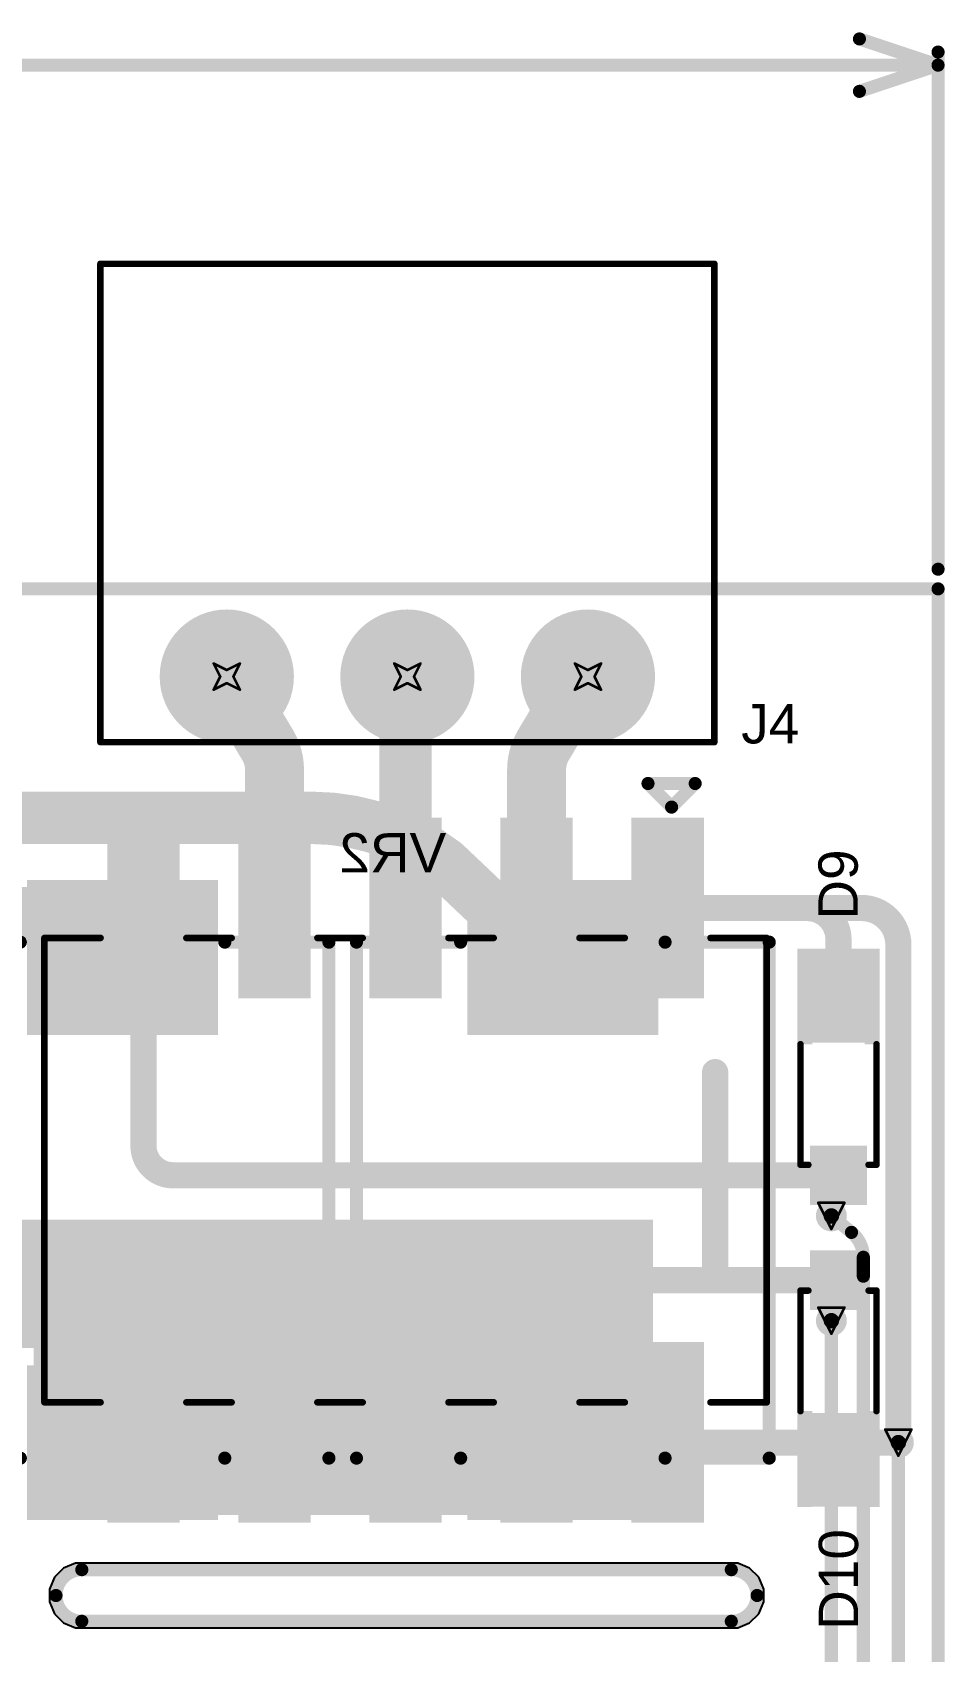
# Model space of a CAD drawing. Header units: inches. Extents: x 0 to 35.2, y -0.7 to 15.9.
# Drawn here: x 1.852 to 2.548, y 2.477 to 3.712 of the extents above; entities that cross this region are included whole.
import ezdxf

# ---------------------------------------------------------------- set-up
doc = ezdxf.new("R2010")
doc.units = ezdxf.units.IN
doc.header["$MEASUREMENT"] = 0
for name, color, linetype in [('Board Outline', 216, 'Continuous'), ('Bottom Layer', 5, 'Continuous'), ('Bottom Overlay', 54, 'Continuous'), ('Bottom Paste', 16, 'Continuous'), ('Bottom Solder', 6, 'Continuous'), ('Dimensions', 6, 'Continuous'), ('Drill Drawing', 1, 'Continuous'), ('GND1', 16, 'Continuous'), ('GND2', 76, 'Continuous'), ('Mechanical 6', 56, 'Continuous'), ('Multi-Layer', 9, 'Continuous'), ('Pad Holes', 156, 'Continuous'), ('Top Layer', 1, 'Continuous'), ('Top Overlay', 2, 'Continuous'), ('Top Paste', 8, 'Continuous'), ('Top Solder', 216, 'Continuous'), ('Via Holes', 16, 'Continuous')]:
    doc.layers.add(name, color=color, linetype=linetype)
doc.styles.add('Arial', font='', dxfattribs={"height": 0.2})
doc.styles.get('Arial').set_extended_font_data('Arial')

# ---------------------------------------------------------------- blocks, each defined once
blk = doc.blocks.new('4032_B_5')
at = {"layer": 'Bottom Layer'}
for points in [[(-0.1299219, 0.0688975), (-0.1299219, -0.0688975), (-0.2401579, -0.0688975), (-0.2401579, 0.0688975)], [(0.2401579, 0.0688975), (0.2401579, -0.0688975), (0.1299219, -0.0688975), (0.1299219, 0.0688975)]]:
    blk.add_hatch(color=5, dxfattribs=at).paths.add_polyline_path(points)
at = {"layer": 'Bottom Paste'}
for points in [[(-0.1299219, 0.0688975), (-0.1299219, -0.0688975), (-0.2401579, -0.0688975), (-0.2401579, 0.0688975)], [(0.2401579, 0.0688975), (0.2401579, -0.0688975), (0.1299219, -0.0688975), (0.1299219, 0.0688975)]]:
    blk.add_hatch(color=16, dxfattribs=at).paths.add_polyline_path(points)
at = {"layer": 'Bottom Solder'}
for points in [[(-0.1259219, 0.0728975), (-0.1259219, -0.0728975), (-0.2441579, -0.0728975), (-0.2441579, 0.0728975)], [(0.2441579, 0.0728975), (0.2441579, -0.0728975), (0.1259219, -0.0728975), (0.1259219, 0.0728975)]]:
    blk.add_hatch(color=6, dxfattribs=at).paths.add_polyline_path(points)
at = {"layer": 'Bottom Overlay', "const_width": 0.01}
for points in [[(-0.196851, 0.15748), (0.196851, 0.15748)], [(-0.19685, 0.15748), (-0.19685, 0.077998)], [(0.196851, 0.15748), (0.19685, 0.157479)], [(0.19685, 0.157479), (0.19685, 0.077997)], [(-0.19685, -0.077998), (-0.19685, -0.15748)], [(0.19685, -0.077998), (0.19685, -0.15748)], [(-0.19685, -0.15748), (0.19685, -0.15748)]]:
    blk.add_lwpolyline(points, dxfattribs=at)
at = {"layer": 'Bottom Overlay', "const_width": 0.005}
for points in [[(-0.199351, 0.15748, 1), (-0.194351, 0.15748, 1)], [(-0.19935, 0.15748, 1), (-0.19435, 0.15748, 1)], [(0.19435, 0.157479, 1), (0.19935, 0.157479, 1)], [(0.19435, 0.157479, 1), (0.19935, 0.157479, 1)], [(0.194351, 0.15748, 1), (0.199351, 0.15748, 1)], [(0.194351, 0.15748, 1), (0.199351, 0.15748, 1)], [(-0.19935, 0.077998, 1), (-0.19435, 0.077998, 1)], [(0.19435, 0.077997, 1), (0.19935, 0.077997, 1)], [(-0.19935, -0.077998, 1), (-0.19435, -0.077998, 1)], [(0.19435, -0.077998, 1), (0.19935, -0.077998, 1)], [(-0.19935, -0.15748, 1), (-0.19435, -0.15748, 1)], [(-0.19935, -0.15748, 1), (-0.19435, -0.15748, 1)], [(0.19435, -0.15748, 1), (0.19935, -0.15748, 1)], [(0.19435, -0.15748, 1), (0.19935, -0.15748, 1)]]:
    blk.add_lwpolyline(points, format="xyb", close=True, dxfattribs=at)
blk = doc.blocks.new('4032_B_6')
at = {"layer": 'Bottom Layer'}
for points in [[(-0.1299219, 0.0688975), (-0.1299219, -0.0688975), (-0.2401579, -0.0688975), (-0.2401579, 0.0688975)], [(0.2401579, 0.0688975), (0.2401579, -0.0688975), (0.1299219, -0.0688975), (0.1299219, 0.0688975)]]:
    blk.add_hatch(color=5, dxfattribs=at).paths.add_polyline_path(points)
at = {"layer": 'Bottom Paste'}
for points in [[(-0.1299219, 0.0688975), (-0.1299219, -0.0688975), (-0.2401579, -0.0688975), (-0.2401579, 0.0688975)], [(0.2401579, 0.0688975), (0.2401579, -0.0688975), (0.1299219, -0.0688975), (0.1299219, 0.0688975)]]:
    blk.add_hatch(color=16, dxfattribs=at).paths.add_polyline_path(points)
at = {"layer": 'Bottom Solder'}
for points in [[(-0.1259219, 0.0728975), (-0.1259219, -0.0728975), (-0.2441579, -0.0728975), (-0.2441579, 0.0728975)], [(0.2441579, 0.0728975), (0.2441579, -0.0728975), (0.1259219, -0.0728975), (0.1259219, 0.0728975)]]:
    blk.add_hatch(color=6, dxfattribs=at).paths.add_polyline_path(points)
at = {"layer": 'Bottom Overlay', "const_width": 0.01}
for points in [[(-0.196851, 0.15748), (0.196851, 0.15748)], [(-0.19685, 0.15748), (-0.19685, 0.077998)], [(0.196851, 0.15748), (0.19685, 0.157479)], [(0.19685, 0.157479), (0.19685, 0.077997)], [(-0.19685, -0.077998), (-0.19685, -0.15748)], [(0.19685, -0.077998), (0.19685, -0.15748)], [(-0.19685, -0.15748), (0.19685, -0.15748)]]:
    blk.add_lwpolyline(points, dxfattribs=at)
at = {"layer": 'Bottom Overlay', "const_width": 0.005}
for points in [[(-0.199351, 0.15748, 1), (-0.194351, 0.15748, 1)], [(-0.19935, 0.15748, 1), (-0.19435, 0.15748, 1)], [(0.19435, 0.157479, 1), (0.19935, 0.157479, 1)], [(0.19435, 0.157479, 1), (0.19935, 0.157479, 1)], [(0.194351, 0.15748, 1), (0.199351, 0.15748, 1)], [(0.194351, 0.15748, 1), (0.199351, 0.15748, 1)], [(-0.19935, 0.077998, 1), (-0.19435, 0.077998, 1)], [(0.19435, 0.077997, 1), (0.19935, 0.077997, 1)], [(-0.19935, -0.077998, 1), (-0.19435, -0.077998, 1)], [(0.19435, -0.077998, 1), (0.19935, -0.077998, 1)], [(-0.19935, -0.15748, 1), (-0.19435, -0.15748, 1)], [(-0.19935, -0.15748, 1), (-0.19435, -0.15748, 1)], [(0.19435, -0.15748, 1), (0.19935, -0.15748, 1)], [(0.19435, -0.15748, 1), (0.19935, -0.15748, 1)]]:
    blk.add_lwpolyline(points, format="xyb", close=True, dxfattribs=at)
blk = doc.blocks.new('TQ2SA_L2_5V_Z_113')
at = {"layer": 'Top Layer'}
for points in [[(-0.13504, 0.22362), (-0.13504, 0.17638), (-0.26496, 0.17638), (-0.26496, 0.22362)], [(0.26496, 0.22362), (0.26496, 0.17638), (0.13504, 0.17638), (0.13504, 0.22362)], [(-0.13504, 0.12362), (-0.13504, 0.07638), (-0.26496, 0.07638), (-0.26496, 0.12362)], [(0.26496, 0.12362), (0.26496, 0.07638), (0.13504, 0.07638), (0.13504, 0.12362)], [(-0.1350401, 0.02362), (-0.1350401, -0.02362), (-0.2649601, -0.02362), (-0.2649601, 0.02362)], [(0.2649601, 0.02362), (0.2649601, -0.02362), (0.1350401, -0.02362), (0.1350401, 0.02362)], [(-0.13504, -0.07638), (-0.13504, -0.12362), (-0.26496, -0.12362), (-0.26496, -0.07638)], [(0.26496, -0.07638), (0.26496, -0.12362), (0.13504, -0.12362), (0.13504, -0.07638)], [(-0.13504, -0.17638), (-0.13504, -0.22362), (-0.26496, -0.22362), (-0.26496, -0.17638)], [(0.26496, -0.17638), (0.26496, -0.22362), (0.13504, -0.22362), (0.13504, -0.17638)]]:
    blk.add_hatch(color=1, dxfattribs=at).paths.add_polyline_path(points)
at = {"layer": 'Top Paste'}
for points in [[(-0.13504, 0.22362), (-0.13504, 0.17638), (-0.26496, 0.17638), (-0.26496, 0.22362)], [(0.26496, 0.22362), (0.26496, 0.17638), (0.13504, 0.17638), (0.13504, 0.22362)], [(-0.13504, 0.12362), (-0.13504, 0.07638), (-0.26496, 0.07638), (-0.26496, 0.12362)], [(0.26496, 0.12362), (0.26496, 0.07638), (0.13504, 0.07638), (0.13504, 0.12362)], [(-0.1350401, 0.02362), (-0.1350401, -0.02362), (-0.2649601, -0.02362), (-0.2649601, 0.02362)], [(0.2649601, 0.02362), (0.2649601, -0.02362), (0.1350401, -0.02362), (0.1350401, 0.02362)], [(-0.13504, -0.07638), (-0.13504, -0.12362), (-0.26496, -0.12362), (-0.26496, -0.07638)], [(0.26496, -0.07638), (0.26496, -0.12362), (0.13504, -0.12362), (0.13504, -0.07638)], [(-0.13504, -0.17638), (-0.13504, -0.22362), (-0.26496, -0.22362), (-0.26496, -0.17638)], [(0.26496, -0.17638), (0.26496, -0.22362), (0.13504, -0.22362), (0.13504, -0.17638)]]:
    blk.add_hatch(color=8, dxfattribs=at).paths.add_polyline_path(points)
at = {"layer": 'Top Solder'}
for points in [[(-0.13104, 0.22762), (-0.13104, 0.17238), (-0.26896, 0.17238), (-0.26896, 0.22762)], [(0.26896, 0.22762), (0.26896, 0.17238), (0.13104, 0.17238), (0.13104, 0.22762)], [(-0.13104, 0.12762), (-0.13104, 0.07238), (-0.26896, 0.07238), (-0.26896, 0.12762)], [(0.26896, 0.12762), (0.26896, 0.07238), (0.13104, 0.07238), (0.13104, 0.12762)], [(-0.1310401, 0.02762), (-0.1310401, -0.02762), (-0.2689601, -0.02762), (-0.2689601, 0.02762)], [(0.2689601, 0.02762), (0.2689601, -0.02762), (0.1310401, -0.02762), (0.1310401, 0.02762)], [(-0.13104, -0.07238), (-0.13104, -0.12762), (-0.26896, -0.12762), (-0.26896, -0.07238)], [(0.26896, -0.07238), (0.26896, -0.12762), (0.13104, -0.12762), (0.13104, -0.07238)], [(-0.13104, -0.17238), (-0.13104, -0.22762), (-0.26896, -0.22762), (-0.26896, -0.17238)], [(0.26896, -0.17238), (0.26896, -0.22762), (0.13104, -0.22762), (0.13104, -0.17238)]]:
    blk.add_hatch(color=216, dxfattribs=at).paths.add_polyline_path(points)
at = {"layer": 'Top Overlay'}
for points, const_width in [([(-0.177165, 0.23272), (-0.177165, 0.275591)], 0.005), ([(0.177165, 0.275591), (-0.177165, 0.275591)], 0.005), ([(0.177165, 0.23272), (0.177165, 0.275591)], 0.005), ([(0.07874, 0.236221), (-0.074803, 0.236221)], 0.02), ([(-0.277, 0.203), (-0.295, 0.221)], 0.01), ([(-0.295, 0.1850001), (-0.295, 0.221)], 0.01), ([(-0.295, 0.1850001), (-0.277, 0.203)], 0.01), ([(-0.177165, 0.13272), (-0.177165, 0.16728)], 0.005), ([(0.177165, 0.13272), (0.177165, 0.16728)], 0.005), ([(-0.177165, 0.03272), (-0.177165, 0.06728)], 0.005), ([(0.177165, 0.03272), (0.177165, 0.06728)], 0.005), ([(-0.177165, -0.06728), (-0.177165, -0.03272)], 0.005), ([(0.177165, -0.06728), (0.177165, -0.03272)], 0.005), ([(-0.177165, -0.16728), (-0.177165, -0.13272)], 0.005), ([(0.177165, -0.16728), (0.177165, -0.13272)], 0.005), ([(-0.177165, -0.275591), (-0.177165, -0.23272)], 0.005), ([(0.177165, -0.275591), (0.177165, -0.23272)], 0.005), ([(0.177165, -0.275591), (-0.177165, -0.275591)], 0.005)]:
    blk.add_lwpolyline(points, dxfattribs=dict(at, const_width=const_width))
for points, const_width in [([(-0.178415, 0.275591, 1), (-0.175915, 0.275591, 1)], 0.0025), ([(-0.178415, 0.275591, 1), (-0.175915, 0.275591, 1)], 0.0025), ([(0.175915, 0.275591, 1), (0.178415, 0.275591, 1)], 0.0025), ([(0.175915, 0.275591, 1), (0.178415, 0.275591, 1)], 0.0025), ([(-0.178415, 0.23272, 1), (-0.175915, 0.23272, 1)], 0.0025), ([(-0.079803, 0.236221, 1), (-0.069803, 0.236221, 1)], 0.01), ([(0.07374, 0.236221, 1), (0.08374, 0.236221, 1)], 0.01), ([(0.175915, 0.23272, 1), (0.178415, 0.23272, 1)], 0.0025), ([(-0.2975, 0.221, 1), (-0.2925, 0.221, 1)], 0.005), ([(-0.2975, 0.221, 1), (-0.2925, 0.221, 1)], 0.005), ([(-0.2795, 0.203, 1), (-0.2745, 0.203, 1)], 0.005), ([(-0.2795, 0.203, 1), (-0.2745, 0.203, 1)], 0.005), ([(-0.2975, 0.1850001, 1), (-0.2925, 0.1850001, 1)], 0.005), ([(-0.2975, 0.1850001, 1), (-0.2925, 0.1850001, 1)], 0.005), ([(-0.178415, 0.16728, 1), (-0.175915, 0.16728, 1)], 0.0025), ([(0.175915, 0.16728, 1), (0.178415, 0.16728, 1)], 0.0025), ([(-0.178415, 0.13272, 1), (-0.175915, 0.13272, 1)], 0.0025), ([(0.175915, 0.13272, 1), (0.178415, 0.13272, 1)], 0.0025), ([(-0.178415, 0.06728, 1), (-0.175915, 0.06728, 1)], 0.0025), ([(0.175915, 0.06728, 1), (0.178415, 0.06728, 1)], 0.0025), ([(-0.178415, 0.03272, 1), (-0.175915, 0.03272, 1)], 0.0025), ([(0.175915, 0.03272, 1), (0.178415, 0.03272, 1)], 0.0025), ([(-0.178415, -0.03272, 1), (-0.175915, -0.03272, 1)], 0.0025), ([(0.175915, -0.03272, 1), (0.178415, -0.03272, 1)], 0.0025), ([(-0.178415, -0.06728, 1), (-0.175915, -0.06728, 1)], 0.0025), ([(0.175915, -0.06728, 1), (0.178415, -0.06728, 1)], 0.0025), ([(-0.178415, -0.13272, 1), (-0.175915, -0.13272, 1)], 0.0025), ([(0.175915, -0.13272, 1), (0.178415, -0.13272, 1)], 0.0025), ([(-0.178415, -0.16728, 1), (-0.175915, -0.16728, 1)], 0.0025), ([(0.175915, -0.16728, 1), (0.178415, -0.16728, 1)], 0.0025), ([(-0.178415, -0.23272, 1), (-0.175915, -0.23272, 1)], 0.0025), ([(0.175915, -0.23272, 1), (0.178415, -0.23272, 1)], 0.0025), ([(-0.178415, -0.275591, 1), (-0.175915, -0.275591, 1)], 0.0025), ([(-0.178415, -0.275591, 1), (-0.175915, -0.275591, 1)], 0.0025), ([(0.175915, -0.275591, 1), (0.178415, -0.275591, 1)], 0.0025), ([(0.175915, -0.275591, 1), (0.178415, -0.275591, 1)], 0.0025)]:
    blk.add_lwpolyline(points, format="xyb", close=True, dxfattribs=dict(at, const_width=const_width))
blk = doc.blocks.new('691322110003_114')
at = {"layer": 'Bottom Layer'}
h = blk.add_hatch(color=5, dxfattribs=at)
edge = h.paths.add_edge_path()
edge.add_arc((-0.137795, 0), 0.0492126, 0, 360)
h = blk.add_hatch(color=5, dxfattribs=at)
edge = h.paths.add_edge_path()
edge.add_arc((0, 0), 0.0492126, 0, 360)
h = blk.add_hatch(color=5, dxfattribs=at)
edge = h.paths.add_edge_path()
edge.add_arc((0.137795, 0), 0.0492126, 0, 360)
at = {"layer": 'Bottom Solder'}
h = blk.add_hatch(color=6, dxfattribs=at)
edge = h.paths.add_edge_path()
edge.add_arc((-0.137795, 0), 0.0512126, 0, 360)
h = blk.add_hatch(color=6, dxfattribs=at)
edge = h.paths.add_edge_path()
edge.add_arc((0, 0), 0.0512126, 0, 360)
h = blk.add_hatch(color=6, dxfattribs=at)
edge = h.paths.add_edge_path()
edge.add_arc((0.137795, 0), 0.0512126, 0, 360)
at = {"layer": 'GND1'}
h = blk.add_hatch(color=16, dxfattribs=at)
edge = h.paths.add_edge_path()
edge.add_arc((-0.137795, 0), 0.0492126, 0, 360)
h = blk.add_hatch(color=16, dxfattribs=at)
edge = h.paths.add_edge_path()
edge.add_arc((0, 0), 0.0492126, 0, 360)
h = blk.add_hatch(color=16, dxfattribs=at)
edge = h.paths.add_edge_path()
edge.add_arc((0.137795, 0), 0.0492126, 0, 360)
at = {"layer": 'GND2'}
h = blk.add_hatch(color=76, dxfattribs=at)
edge = h.paths.add_edge_path()
edge.add_arc((-0.137795, 0), 0.0492126, 0, 360)
h = blk.add_hatch(color=76, dxfattribs=at)
edge = h.paths.add_edge_path()
edge.add_arc((0, 0), 0.0492126, 0, 360)
h = blk.add_hatch(color=76, dxfattribs=at)
edge = h.paths.add_edge_path()
edge.add_arc((0.137795, 0), 0.0492126, 0, 360)
at = {"layer": 'Multi-Layer'}
h = blk.add_hatch(color=9, dxfattribs=at)
edge = h.paths.add_edge_path()
edge.add_arc((-0.137795, 0), 0.0492126, 0, 360)
h = blk.add_hatch(color=9, dxfattribs=at)
edge = h.paths.add_edge_path()
edge.add_arc((0, 0), 0.0492126, 0, 360)
h = blk.add_hatch(color=9, dxfattribs=at)
edge = h.paths.add_edge_path()
edge.add_arc((0.137795, 0), 0.0492126, 0, 360)
at = {"layer": 'Pad Holes'}
h = blk.add_hatch(color=7, dxfattribs=at)
edge = h.paths.add_edge_path()
edge.add_arc((-0.137795, 0), 0.027559, 0, 360)
h = blk.add_hatch(color=7, dxfattribs=at)
edge = h.paths.add_edge_path()
edge.add_arc((0, 0), 0.027559, 0, 360)
h = blk.add_hatch(color=7, dxfattribs=at)
edge = h.paths.add_edge_path()
edge.add_arc((0.137795, 0), 0.027559, 0, 360)
at = {"layer": 'Top Layer'}
h = blk.add_hatch(color=1, dxfattribs=at)
edge = h.paths.add_edge_path()
edge.add_arc((-0.137795, 0), 0.0492126, 0, 360)
h = blk.add_hatch(color=1, dxfattribs=at)
edge = h.paths.add_edge_path()
edge.add_arc((0, 0), 0.0492126, 0, 360)
h = blk.add_hatch(color=1, dxfattribs=at)
edge = h.paths.add_edge_path()
edge.add_arc((0.137795, 0), 0.0492126, 0, 360)
at = {"layer": 'Top Solder'}
h = blk.add_hatch(color=216, dxfattribs=at)
edge = h.paths.add_edge_path()
edge.add_arc((-0.137795, 0), 0.0512126, 0, 360)
h = blk.add_hatch(color=216, dxfattribs=at)
edge = h.paths.add_edge_path()
edge.add_arc((0, 0), 0.0512126, 0, 360)
h = blk.add_hatch(color=216, dxfattribs=at)
edge = h.paths.add_edge_path()
edge.add_arc((0.137795, 0), 0.0512126, 0, 360)
at = {"layer": 'Top Overlay', "const_width": 0.005}
for points in [[(-0.234251, 0.05), (-0.234251, -0.31496)], [(0.234252, 0.05), (-0.234251, 0.05)], [(0.234252, 0.05), (0.234252, -0.31496)], [(0.234252, -0.31496), (-0.234251, -0.31496)]]:
    blk.add_lwpolyline(points, dxfattribs=at)
at = {"layer": 'Top Overlay', "const_width": 0.0025}
for points in [[(-0.235501, 0.05, 1), (-0.233001, 0.05, 1)], [(-0.235501, 0.05, 1), (-0.233001, 0.05, 1)], [(0.233002, 0.05, 1), (0.235502, 0.05, 1)], [(0.233002, 0.05, 1), (0.235502, 0.05, 1)], [(-0.235501, -0.31496, 1), (-0.233001, -0.31496, 1)], [(-0.235501, -0.31496, 1), (-0.233001, -0.31496, 1)], [(0.233002, -0.31496, 1), (0.235502, -0.31496, 1)], [(0.233002, -0.31496, 1), (0.235502, -0.31496, 1)]]:
    blk.add_lwpolyline(points, format="xyb", close=True, dxfattribs=at)
blk = doc.blocks.new('SOD_123_131')
at = {"layer": 'Top Layer'}
for points in [[(-0.0433069, 0.01771655), (-0.0433069, -0.01771655), (-0.0807085, -0.01771655), (-0.0807085, 0.01771655)], [(0.0807088, 0.01771655), (0.0807088, -0.01771655), (0.0433072, -0.01771655), (0.0433072, 0.01771655)]]:
    blk.add_hatch(color=1, dxfattribs=at).paths.add_polyline_path(points)
at = {"layer": 'Top Overlay'}
for points in [[(0.0380001, 0.0199999), (0.1109999, 0.0199999), (0.1109999, 0.0314959), (0.0380001, 0.0314959)], [(0.0834504, -0.0310001), (0.1109936, -0.0310001), (0.1109936, 0.0309999), (0.0834504, 0.0309999)], [(0.0379982, -0.0314966), (0.110998, -0.0314966), (0.110998, -0.0200006), (0.0379982, -0.0200006)]]:
    blk.add_hatch(color=2, dxfattribs=at).paths.add_polyline_path(points)
at = {"layer": 'Top Paste'}
for points in [[(-0.0433069, 0.01771655), (-0.0433069, -0.01771655), (-0.0807085, -0.01771655), (-0.0807085, 0.01771655)], [(0.0807088, 0.01771655), (0.0807088, -0.01771655), (0.0433072, -0.01771655), (0.0433072, 0.01771655)]]:
    blk.add_hatch(color=8, dxfattribs=at).paths.add_polyline_path(points)
at = {"layer": 'Top Solder'}
for points in [[(-0.0393069, 0.02171655), (-0.0393069, -0.02171655), (-0.0847085, -0.02171655), (-0.0847085, 0.02171655)], [(0.0847088, 0.02171655), (0.0847088, -0.02171655), (0.0393072, -0.02171655), (0.0393072, 0.02171655)]]:
    blk.add_hatch(color=216, dxfattribs=at).paths.add_polyline_path(points)
at = {"layer": 'Top Overlay', "const_width": 0.005}
for points in [[(0.0380001, 0.029), (-0.0539999, 0.029)], [(-0.0539999, 0.0230001), (-0.0539999, 0.029)], [(-0.0539999, -0.029), (-0.0539999, -0.0230001)], [(0.0380001, -0.029), (-0.0539999, -0.029)]]:
    blk.add_lwpolyline(points, dxfattribs=at)
at = {"layer": 'Top Overlay', "const_width": 0.0025}
for points in [[(-0.0552499, 0.029, 1), (-0.0527499, 0.029, 1)], [(-0.0552499, 0.029, 1), (-0.0527499, 0.029, 1)], [(-0.0552499, 0.0230001, 1), (-0.0527499, 0.0230001, 1)], [(0.0367501, 0.029, 1), (0.0392501, 0.029, 1)], [(-0.0552499, -0.0230001, 1), (-0.0527499, -0.0230001, 1)], [(-0.0552499, -0.029, 1), (-0.0527499, -0.029, 1)], [(-0.0552499, -0.029, 1), (-0.0527499, -0.029, 1)], [(0.0367501, -0.029, 1), (0.0392501, -0.029, 1)]]:
    blk.add_lwpolyline(points, format="xyb", close=True, dxfattribs=at)
blk = doc.blocks.new('SOD_123_132')
at = {"layer": 'Top Layer'}
for points in [[(-0.0433069, 0.01771655), (-0.0433069, -0.01771655), (-0.0807085, -0.01771655), (-0.0807085, 0.01771655)], [(0.0807087, 0.01771655), (0.0807087, -0.01771655), (0.0433071, -0.01771655), (0.0433071, 0.01771655)]]:
    blk.add_hatch(color=1, dxfattribs=at).paths.add_polyline_path(points)
at = {"layer": 'Top Overlay'}
for points in [[(0.0380001, 0.0199999), (0.1109999, 0.0199999), (0.1109999, 0.0314959), (0.0380001, 0.0314959)], [(0.0834541, -0.0309889), (0.1109973, -0.0309889), (0.1109973, 0.0310111), (0.0834541, 0.0310111)], [(0.0380004, -0.0314945), (0.1110002, -0.0314945), (0.1110002, -0.0199985), (0.0380004, -0.0199985)]]:
    blk.add_hatch(color=2, dxfattribs=at).paths.add_polyline_path(points)
at = {"layer": 'Top Paste'}
for points in [[(-0.0433069, 0.01771655), (-0.0433069, -0.01771655), (-0.0807085, -0.01771655), (-0.0807085, 0.01771655)], [(0.0807087, 0.01771655), (0.0807087, -0.01771655), (0.0433071, -0.01771655), (0.0433071, 0.01771655)]]:
    blk.add_hatch(color=8, dxfattribs=at).paths.add_polyline_path(points)
at = {"layer": 'Top Solder'}
for points in [[(-0.0393069, 0.02171655), (-0.0393069, -0.02171655), (-0.0847085, -0.02171655), (-0.0847085, 0.02171655)], [(0.0847087, 0.02171655), (0.0847087, -0.02171655), (0.0393071, -0.02171655), (0.0393071, 0.02171655)]]:
    blk.add_hatch(color=216, dxfattribs=at).paths.add_polyline_path(points)
at = {"layer": 'Top Overlay', "const_width": 0.005}
for points in [[(-0.0539999, 0.029), (0.0380001, 0.029)], [(-0.0539999, 0.029), (-0.0539998, 0.0230001)], [(-0.0539999, -0.0230001), (-0.0539999, -0.029)], [(-0.0539999, -0.029), (0.0380001, -0.029)]]:
    blk.add_lwpolyline(points, dxfattribs=at)
at = {"layer": 'Top Overlay', "const_width": 0.0025}
for points in [[(-0.0552499, 0.029, 1), (-0.0527499, 0.029, 1)], [(-0.0552499, 0.029, 1), (-0.0527499, 0.029, 1)], [(-0.0552498, 0.0230001, 1), (-0.0527498, 0.0230001, 1)], [(0.0367501, 0.029, 1), (0.0392501, 0.029, 1)], [(-0.0552499, -0.0230001, 1), (-0.0527499, -0.0230001, 1)], [(-0.0552499, -0.029, 1), (-0.0527499, -0.029, 1)], [(-0.0552499, -0.029, 1), (-0.0527499, -0.029, 1)], [(0.0367501, -0.029, 1), (0.0392501, -0.029, 1)]]:
    blk.add_lwpolyline(points, format="xyb", close=True, dxfattribs=at)

msp = doc.modelspace()

# ---------------------------------------------------------------- hatches: boundary and pattern name
at = {"layer": 'Bottom Layer'}
h = msp.add_hatch(color=5, dxfattribs=at)
edge = h.paths.add_edge_path()
edge.add_arc((2.4618855, 2.8089688), 0.011811, 0, 360)
for points in [[(1.3952372, 2.7080993), (2.3258974, 2.7080993), (2.3258974, 2.8062095), (1.3952372, 2.8062095)], [(1.8531822, 2.5808421), (2.3258974, 2.5808421), (2.3258974, 2.8062095), (1.8531822, 2.8062095)], [(1.9, 2.5808421), (2.275, 2.5808421), (2.275, 2.6910781), (1.9, 2.6910781)]]:
    msp.add_hatch(color=5, dxfattribs=at).paths.add_polyline_path(points)
h = msp.add_hatch(color=5, dxfattribs=at)
edge = h.paths.add_edge_path()
edge.add_arc((2.4618855, 2.7290105), 0.011811, 0, 360)
h = msp.add_hatch(color=5, dxfattribs=at)
edge = h.paths.add_edge_path()
edge.add_arc((2.513, 2.6359843), 0.011811, 0, 360)
at = {"layer": 'GND1'}
h = msp.add_hatch(color=16, dxfattribs=at)
edge = h.paths.add_edge_path()
edge.add_arc((2.4618855, 2.8089688), 0.011811, 0, 360)
h = msp.add_hatch(color=16, dxfattribs=at)
edge = h.paths.add_edge_path()
edge.add_arc((2.4618855, 2.7290105), 0.011811, 0, 360)
h = msp.add_hatch(color=16, dxfattribs=at)
edge = h.paths.add_edge_path()
edge.add_arc((2.513, 2.6359843), 0.011811, 0, 360)
at = {"layer": 'GND2'}
h = msp.add_hatch(color=76, dxfattribs=at)
edge = h.paths.add_edge_path()
edge.add_arc((2.4618855, 2.8089688), 0.011811, 0, 360)
h = msp.add_hatch(color=76, dxfattribs=at)
edge = h.paths.add_edge_path()
edge.add_arc((2.4618855, 2.7290105), 0.011811, 0, 360)
h = msp.add_hatch(color=76, dxfattribs=at)
edge = h.paths.add_edge_path()
edge.add_arc((2.513, 2.6359843), 0.011811, 0, 360)
at = {"layer": 'Top Layer'}
h = msp.add_hatch(color=1, dxfattribs=at)
edge = h.paths.add_edge_path()
edge.add_arc((2.4618855, 2.8089688), 0.011811, 0, 360)
h = msp.add_hatch(color=1, dxfattribs=at)
edge = h.paths.add_edge_path()
edge.add_arc((2.4618855, 2.7290105), 0.011811, 0, 360)
h = msp.add_hatch(color=1, dxfattribs=at)
edge = h.paths.add_edge_path()
edge.add_arc((2.513, 2.6359843), 0.011811, 0, 360)
at = {"layer": 'Via Holes'}
h = msp.add_hatch(color=7, dxfattribs=at)
edge = h.paths.add_edge_path()
edge.add_arc((2.4618855, 2.8089688), 0.0059055, 0, 360)
h = msp.add_hatch(color=7, dxfattribs=at)
edge = h.paths.add_edge_path()
edge.add_arc((2.4618855, 2.7290105), 0.0059055, 0, 360)
h = msp.add_hatch(color=7, dxfattribs=at)
edge = h.paths.add_edge_path()
edge.add_arc((2.513, 2.6359843), 0.0059055, 0, 360)

# ---------------------------------------------------------------- linework, layer by layer
at = {"layer": 'Board Outline', "const_width": 0.01}
for points in [[(1.8702192, 2.5193535, -0.4142135623730951), (1.8899042, 2.5390385)], [(2.3855342, 2.5390385, -0.4142135623730951), (2.4052192, 2.5193535)], [(1.8899042, 2.4996684, -0.4142135623730951), (1.8702192, 2.5193534)], [(2.4052192, 2.5193534, -0.4142135623730951), (2.3855342, 2.4996684)]]:
    msp.add_lwpolyline(points, format="xyb", dxfattribs=at)
for points in [[(1.8899042, 2.5390385), (2.3855342, 2.5390385)], [(1.8702192, 2.5193534), (1.8702192, 2.5193535)], [(2.4052192, 2.5193534), (2.4052192, 2.5193535)], [(1.8899042, 2.4996684), (2.3855342, 2.4996684)]]:
    msp.add_lwpolyline(points, dxfattribs=at)
at = {"layer": 'Board Outline', "const_width": 0.005}
for points in [[(1.8874042, 2.5390385, 1), (1.8924042, 2.5390385, 1)], [(1.8874042, 2.5390385, 1), (1.8924042, 2.5390385, 1)], [(2.3830342, 2.5390385, 1), (2.3880342, 2.5390385, 1)], [(2.3830342, 2.5390385, 1), (2.3880342, 2.5390385, 1)], [(1.8677192, 2.5193535, 1), (1.8727192, 2.5193535, 1)], [(1.8677192, 2.5193535, 1), (1.8727192, 2.5193535, 1)], [(1.8677192, 2.5193534, 1), (1.8727192, 2.5193534, 1)], [(1.8677192, 2.5193534, 1), (1.8727192, 2.5193534, 1)], [(2.4027192, 2.5193535, 1), (2.4077192, 2.5193535, 1)], [(2.4027192, 2.5193535, 1), (2.4077192, 2.5193535, 1)], [(2.4027192, 2.5193534, 1), (2.4077192, 2.5193534, 1)], [(2.4027192, 2.5193534, 1), (2.4077192, 2.5193534, 1)], [(1.8874042, 2.4996684, 1), (1.8924042, 2.4996684, 1)], [(1.8874042, 2.4996684, 1), (1.8924042, 2.4996684, 1)], [(2.3830342, 2.4996684, 1), (2.3880342, 2.4996684, 1)], [(2.3830342, 2.4996684, 1), (2.3880342, 2.4996684, 1)]]:
    msp.add_lwpolyline(points, format="xyb", close=True, dxfattribs=at)
at = {"layer": 'Bottom Layer'}
for points, const_width in [([(1.1834678, 3.1127129), (2.0649369, 3.1127129)], 0.04), ([(2.0649369, 3.1127129), (2.0651494, 3.1127127)], 0.04), ([(2.1667444, 3.0778754), (2.1667447, 3.0778751)], 0.04), ([(2.1667447, 3.0778751), (2.2031025, 3.0433574)], 0.04), ([(1.568047, 3.04), (1.8784679, 3.04)], 0.04), ([(2.2031025, 3.0433574), (2.2495033, 2.9983168)], 0.04), ([(1.8997971, 3.0122428), (1.921, 2.9910399)], 0.03), ([(2.2495033, 2.9983168), (2.257, 2.9910399)], 0.04)]:
    msp.add_lwpolyline(points, dxfattribs=dict(at, const_width=const_width))
for points, const_width in [([(2.0549369, 3.1127129, 1), (2.0749369, 3.1127129, 1)], 0.02), ([(2.0549369, 3.1127129, 1), (2.0749369, 3.1127129, 1)], 0.02), ([(2.0551494, 3.1127128, 1), (2.0751494, 3.1127128, 1)], 0.02), ([(2.0551494, 3.1127127, 1), (2.0751494, 3.1127127, 1)], 0.02), ([(2.1567444, 3.0778754, 1), (2.1767444, 3.0778754, 1)], 0.02), ([(2.1567444, 3.0778754, 1), (2.1767444, 3.0778754, 1)], 0.02), ([(2.1567447, 3.0778751, 1), (2.1767447, 3.0778751, 1)], 0.02), ([(2.1567447, 3.0778751, 1), (2.1767447, 3.0778751, 1)], 0.02), ([(1.8684679, 3.04, 1), (1.8884679, 3.04, 1)], 0.02), ([(2.1931025, 3.0433574, 1), (2.2131025, 3.0433574, 1)], 0.02), ([(2.1931025, 3.0433574, 1), (2.2131025, 3.0433574, 1)], 0.02), ([(1.8922971, 3.0122428, 1), (1.9072971, 3.0122428, 1)], 0.015), ([(2.2395033, 2.9983168, 1), (2.2595033, 2.9983168, 1)], 0.02), ([(2.2395033, 2.9983168, 1), (2.2595033, 2.9983168, 1)], 0.02), ([(1.9135, 2.9910399, 1), (1.9285, 2.9910399, 1)], 0.015), ([(2.247, 2.9910399, 1), (2.267, 2.9910399, 1)], 0.02)]:
    msp.add_lwpolyline(points, format="xyb", close=True, dxfattribs=dict(at, const_width=const_width))
at = {"layer": 'Bottom Layer', "const_width": 0.04}
msp.add_lwpolyline([(2.0651494, 3.1127128, -0.1663693226026434), (2.1667444, 3.0778754)], format="xyb", dxfattribs=at)
at = {"layer": 'Dimensions', "const_width": 0.01}
for points in [[(2.4833071, 3.707), (2.5433071, 3.687)], [(2.5433071, 3.3024016), (2.5433071, 3.697)], [(1.4665905, 3.687), (2.5433071, 3.687)], [(2.4833071, 3.667), (2.5433071, 3.687)]]:
    msp.add_lwpolyline(points, dxfattribs=at)
at = {"layer": 'Dimensions', "const_width": 0.005}
for points in [[(2.4808071, 3.707, 1), (2.4858071, 3.707, 1)], [(2.5408071, 3.697, 1), (2.5458071, 3.697, 1)], [(2.5408071, 3.687, 1), (2.5458071, 3.687, 1)], [(2.5408071, 3.687, 1), (2.5458071, 3.687, 1)], [(2.5408071, 3.687, 1), (2.5458071, 3.687, 1)], [(2.4808071, 3.667, 1), (2.4858071, 3.667, 1)], [(2.5408071, 3.3024016, 1), (2.5458071, 3.3024016, 1)]]:
    msp.add_lwpolyline(points, format="xyb", close=True, dxfattribs=at)
at = {"layer": 'Drill Drawing', "const_width": 0.002}
for points in [[(1.9905514, 3.2304724), (2.0005514, 3.2254724)], [(1.9905514, 3.2304724), (1.9955514, 3.2204724)], [(2.0005514, 3.2254724), (2.0105514, 3.2304724)], [(2.0055514, 3.2204724), (2.0105514, 3.2304724)], [(2.1283464, 3.2304724), (2.1383464, 3.2254724)], [(2.1283464, 3.2304724), (2.1333464, 3.2204724)], [(2.1383464, 3.2254724), (2.1483464, 3.2304724)], [(2.1433464, 3.2204724), (2.1483464, 3.2304724)], [(2.2661414, 3.2304724), (2.2761414, 3.2254724)], [(2.2661414, 3.2304724), (2.2711414, 3.2204724)], [(2.2761414, 3.2254724), (2.2861414, 3.2304724)], [(2.2811414, 3.2204724), (2.2861414, 3.2304724)], [(1.9905514, 3.2104724), (1.9955514, 3.2204724)], [(1.9905514, 3.2104724), (2.0005514, 3.2154724)], [(2.0005514, 3.2154724), (2.0105514, 3.2104724)], [(2.0055514, 3.2204724), (2.0105514, 3.2104724)], [(2.1283464, 3.2104724), (2.1333464, 3.2204724)], [(2.1283464, 3.2104724), (2.1383464, 3.2154724)], [(2.1383464, 3.2154724), (2.1483464, 3.2104724)], [(2.1433464, 3.2204724), (2.1483464, 3.2104724)], [(2.2661414, 3.2104724), (2.2711414, 3.2204724)], [(2.2661414, 3.2104724), (2.2761414, 3.2154724)], [(2.2761414, 3.2154724), (2.2861414, 3.2104724)], [(2.2811414, 3.2204724), (2.2861414, 3.2104724)], [(2.4518855, 2.8189688), (2.4718855, 2.8189688)], [(2.4518855, 2.8189688), (2.4618855, 2.7989688)], [(2.4618855, 2.7989688), (2.4718855, 2.8189688)], [(2.4518855, 2.7390105), (2.4718855, 2.7390105)], [(2.4518855, 2.7390105), (2.4618855, 2.7190105)], [(2.4618855, 2.7190105), (2.4718855, 2.7390105)], [(2.503, 2.6459843), (2.523, 2.6459843)], [(2.503, 2.6459843), (2.513, 2.6259843)], [(2.513, 2.6259843), (2.523, 2.6459843)]]:
    msp.add_lwpolyline(points, dxfattribs=at)
at = {"layer": 'Drill Drawing', "const_width": 0.001}
for points in [[(1.9900514, 3.2304724, 1), (1.9910514, 3.2304724, 1)], [(1.9900514, 3.2304724, 1), (1.9910514, 3.2304724, 1)], [(2.0000514, 3.2254724, 1), (2.0010514, 3.2254724, 1)], [(2.0000514, 3.2254724, 1), (2.0010514, 3.2254724, 1)], [(2.0100514, 3.2304724, 1), (2.0110514, 3.2304724, 1)], [(2.0100514, 3.2304724, 1), (2.0110514, 3.2304724, 1)], [(2.1278464, 3.2304724, 1), (2.1288464, 3.2304724, 1)], [(2.1278464, 3.2304724, 1), (2.1288464, 3.2304724, 1)], [(2.1378464, 3.2254724, 1), (2.1388464, 3.2254724, 1)], [(2.1378464, 3.2254724, 1), (2.1388464, 3.2254724, 1)], [(2.1478464, 3.2304724, 1), (2.1488464, 3.2304724, 1)], [(2.1478464, 3.2304724, 1), (2.1488464, 3.2304724, 1)], [(2.2656414, 3.2304724, 1), (2.2666414, 3.2304724, 1)], [(2.2656414, 3.2304724, 1), (2.2666414, 3.2304724, 1)], [(2.2756414, 3.2254724, 1), (2.2766414, 3.2254724, 1)], [(2.2756414, 3.2254724, 1), (2.2766414, 3.2254724, 1)], [(2.2856414, 3.2304724, 1), (2.2866414, 3.2304724, 1)], [(2.2856414, 3.2304724, 1), (2.2866414, 3.2304724, 1)], [(1.9950514, 3.2204724, 1), (1.9960514, 3.2204724, 1)], [(1.9950514, 3.2204724, 1), (1.9960514, 3.2204724, 1)], [(2.0000514, 3.2154724, 1), (2.0010514, 3.2154724, 1)], [(2.0000514, 3.2154724, 1), (2.0010514, 3.2154724, 1)], [(2.0050514, 3.2204724, 1), (2.0060514, 3.2204724, 1)], [(2.0050514, 3.2204724, 1), (2.0060514, 3.2204724, 1)], [(2.1328464, 3.2204724, 1), (2.1338464, 3.2204724, 1)], [(2.1328464, 3.2204724, 1), (2.1338464, 3.2204724, 1)], [(2.1378464, 3.2154724, 1), (2.1388464, 3.2154724, 1)], [(2.1378464, 3.2154724, 1), (2.1388464, 3.2154724, 1)], [(2.1428464, 3.2204724, 1), (2.1438464, 3.2204724, 1)], [(2.1428464, 3.2204724, 1), (2.1438464, 3.2204724, 1)], [(2.2706414, 3.2204724, 1), (2.2716414, 3.2204724, 1)], [(2.2706414, 3.2204724, 1), (2.2716414, 3.2204724, 1)], [(2.2756414, 3.2154724, 1), (2.2766414, 3.2154724, 1)], [(2.2756414, 3.2154724, 1), (2.2766414, 3.2154724, 1)], [(2.2806414, 3.2204724, 1), (2.2816414, 3.2204724, 1)], [(2.2806414, 3.2204724, 1), (2.2816414, 3.2204724, 1)], [(1.9900514, 3.2104724, 1), (1.9910514, 3.2104724, 1)], [(1.9900514, 3.2104724, 1), (1.9910514, 3.2104724, 1)], [(2.0100514, 3.2104724, 1), (2.0110514, 3.2104724, 1)], [(2.0100514, 3.2104724, 1), (2.0110514, 3.2104724, 1)], [(2.1278464, 3.2104724, 1), (2.1288464, 3.2104724, 1)], [(2.1278464, 3.2104724, 1), (2.1288464, 3.2104724, 1)], [(2.1478464, 3.2104724, 1), (2.1488464, 3.2104724, 1)], [(2.1478464, 3.2104724, 1), (2.1488464, 3.2104724, 1)], [(2.2656414, 3.2104724, 1), (2.2666414, 3.2104724, 1)], [(2.2656414, 3.2104724, 1), (2.2666414, 3.2104724, 1)], [(2.2856414, 3.2104724, 1), (2.2866414, 3.2104724, 1)], [(2.2856414, 3.2104724, 1), (2.2866414, 3.2104724, 1)], [(2.4513855, 2.8189688, 1), (2.4523855, 2.8189688, 1)], [(2.4513855, 2.8189688, 1), (2.4523855, 2.8189688, 1)], [(2.4713855, 2.8189688, 1), (2.4723855, 2.8189688, 1)], [(2.4713855, 2.8189688, 1), (2.4723855, 2.8189688, 1)], [(2.4613855, 2.7989688, 1), (2.4623855, 2.7989688, 1)], [(2.4613855, 2.7989688, 1), (2.4623855, 2.7989688, 1)], [(2.4513855, 2.7390105, 1), (2.4523855, 2.7390105, 1)], [(2.4513855, 2.7390105, 1), (2.4523855, 2.7390105, 1)], [(2.4713855, 2.7390105, 1), (2.4723855, 2.7390105, 1)], [(2.4713855, 2.7390105, 1), (2.4723855, 2.7390105, 1)], [(2.4613855, 2.7190105, 1), (2.4623855, 2.7190105, 1)], [(2.4613855, 2.7190105, 1), (2.4623855, 2.7190105, 1)], [(2.5025, 2.6459843, 1), (2.5035, 2.6459843, 1)], [(2.5025, 2.6459843, 1), (2.5035, 2.6459843, 1)], [(2.5225, 2.6459843, 1), (2.5235, 2.6459843, 1)], [(2.5225, 2.6459843, 1), (2.5235, 2.6459843, 1)], [(2.5125, 2.6259843, 1), (2.5135, 2.6259843, 1)], [(2.5125, 2.6259843, 1), (2.5135, 2.6259843, 1)]]:
    msp.add_lwpolyline(points, format="xyb", close=True, dxfattribs=at)
at = {"layer": 'GND2', "const_width": 0.01}
for points in [[(2.4618855, 2.8089688), (2.4772375, 2.7964056)], [(2.486282, 2.7629721), (2.486282, 2.7774451)], [(2.486282, 2.7629721), (2.4862821, 0.586476)], [(2.4618854, 2.7290105), (2.4618855, 0.6274193)], [(2.5129999, 0.4401623), (2.5129999, 2.6359843)]]:
    msp.add_lwpolyline(points, dxfattribs=at)
at = {"layer": 'GND2', "const_width": 0.005}
for points in [[(2.4593855, 2.8089688, 1), (2.4643855, 2.8089688, 1)], [(2.4747375, 2.7964056, 1), (2.4797375, 2.7964056, 1)], [(2.4747376, 2.7964057, 1), (2.4797376, 2.7964057, 1)], [(2.483782, 2.7774451, 1), (2.488782, 2.7774451, 1)], [(2.483782, 2.7774451, 1), (2.488782, 2.7774451, 1)], [(2.483782, 2.7629721, 1), (2.488782, 2.7629721, 1)], [(2.483782, 2.7629721, 1), (2.488782, 2.7629721, 1)], [(2.4593854, 2.7290105, 1), (2.4643854, 2.7290105, 1)], [(2.5104999, 2.6359843, 1), (2.5154999, 2.6359843, 1)]]:
    msp.add_lwpolyline(points, format="xyb", close=True, dxfattribs=at)
at = {"layer": 'GND2', "const_width": 0.01}
msp.add_lwpolyline([(2.4772376, 2.7964057, -0.2262928892037264), (2.486282, 2.7774451)], format="xyb", dxfattribs=at)
at = {"layer": 'Mechanical 6', "const_width": 0.01}
for points in [[(0, 3.2874016), (2.5433071, 3.2874016)], [(2.5433071, -2e-07), (2.5433071, 3.2874014)]]:
    msp.add_lwpolyline(points, dxfattribs=at)
at = {"layer": 'Mechanical 6', "const_width": 0.005}
for points in [[(2.5408071, 3.2874016, 1), (2.5458071, 3.2874016, 1)], [(2.5408071, 3.2874014, 1), (2.5458071, 3.2874014, 1)]]:
    msp.add_lwpolyline(points, format="xyb", close=True, dxfattribs=at)
at = {"layer": 'Multi-Layer'}
for p, q in [((1.8689645, 2.5333449), (1.8652042, 2.5242666)), ((1.8759127, 2.5402931), (1.8689645, 2.5333449)), ((1.884991, 2.5440535), (1.8759127, 2.5402931)), ((1.8899042, 2.5440535), (1.884991, 2.5440535)), ((2.3855342, 2.5440535), (1.8899042, 2.5440535)), ((2.3855341, 2.5440533), (2.3855342, 2.5440535)), ((2.3904472, 2.5440533), (2.3855341, 2.5440533)), ((2.3995255, 2.540293), (2.3904472, 2.5440533)), ((2.4064737, 2.5333447), (2.3995255, 2.540293)), ((2.4102341, 2.5242664), (2.4064737, 2.5333447)), ((1.8652042, 2.5242666), (1.8652042, 2.5193535)), ((2.4102342, 2.5193534), (2.4102341, 2.5242664)), ((1.8652042, 2.5193535), (1.8652041, 2.5144403)), ((1.8652041, 2.5144403), (1.8689645, 2.505362)), ((2.4064738, 2.5053619), (2.4102342, 2.5144402)), ((2.4102342, 2.5144402), (2.4102342, 2.5193534)), ((1.8689645, 2.505362), (1.8759127, 2.4984137)), ((1.8759127, 2.4984137), (1.884991, 2.4946534)), ((2.3904473, 2.4946534), (2.3995256, 2.4984137)), ((2.3995256, 2.4984137), (2.4064738, 2.5053619)), ((1.884991, 2.4946534), (1.8899041, 2.4946534)), ((1.8899041, 2.4946534), (1.8899042, 2.4946534)), ((1.8899042, 2.4946534), (2.3855342, 2.4946534)), ((2.3855342, 2.4946534), (2.3904473, 2.4946534))]:
    msp.add_line(p, q, dxfattribs=at)
at = {"layer": 'Top Layer'}
for points, const_width in [([(2.0005514, 3.2204724), (2.0005519, 3.2204712)], 0.045), ([(2.0005885, 3.2204098), (2.0323309, 3.1672322)], 0.045), ([(2.1369686, 3.0638937), (2.1369686, 3.2190946)], 0.04), ([(2.2416063, 3.1672322), (2.2733487, 3.2204098)], 0.045), ([(2.2733853, 3.2204712), (2.2733858, 3.2204724)], 0.045), ([(2.0369686, 3.0638936), (2.0369686, 3.1494482)], 0.045), ([(2.2369686, 3.0638936), (2.2369686, 3.1494482)], 0.045), ([(1.9369686, 2.8625626), (1.9369686, 3.0438936)], 0.02), ([(2.3369686, 3.0438936), (2.4434159, 3.0438936)], 0.02), ([(2.4434159, 3.0438936), (2.4850261, 3.0438936)], 0.02), ([(2.4673095, 2.9639739), (2.4673095, 3.02)], 0.02), ([(2.513, 2.6359843), (2.513, 3.0159197)], 0.02), ([(1.9595729, 2.8399583), (2.4673095, 2.8399583)], 0.02), ([(2.4618855, 2.8089688), (2.4618855, 2.8385576)], 0.02), ([(1.9593301, 2.76), (2.4619006, 2.76)], 0.02), ([(2.4618855, 2.7290105), (2.4618855, 2.7585993)], 0.02), ([(2.4618855, 2.7585993), (2.4619006, 2.7585993)], 0.02), ([(1.9369686, 2.6438936), (1.9369686, 2.7376385)], 0.02), ([(2.3448779, 2.6359843), (2.4673095, 2.6359843)], 0.02), ([(2.4673095, 2.6359843), (2.51, 2.6359843)], 0.02)]:
    msp.add_lwpolyline(points, dxfattribs=dict(at, const_width=const_width))
for points, const_width in [([(1.9893014, 3.2204724, 1), (2.0118014, 3.2204724, 1)], 0.0225), ([(1.9893019, 3.2204712, 1), (2.0118019, 3.2204712, 1)], 0.0225), ([(1.9893019, 3.2204712, 1), (2.0118019, 3.2204712, 1)], 0.0225), ([(1.9893385, 3.2204098, 1), (2.0118385, 3.2204098, 1)], 0.0225), ([(1.9893385, 3.2204098, 1), (2.0118385, 3.2204098, 1)], 0.0225), ([(2.1269686, 3.2190946, 1), (2.1469686, 3.2190946, 1)], 0.02), ([(2.2620987, 3.2204098, 1), (2.2845987, 3.2204098, 1)], 0.0225), ([(2.2620987, 3.2204098, 1), (2.2845987, 3.2204098, 1)], 0.0225), ([(2.2621353, 3.2204712, 1), (2.2846353, 3.2204712, 1)], 0.0225), ([(2.2621353, 3.2204712, 1), (2.2846353, 3.2204712, 1)], 0.0225), ([(2.2621358, 3.2204724, 1), (2.2846358, 3.2204724, 1)], 0.0225), ([(2.0210809, 3.1672322, 1), (2.0435809, 3.1672322, 1)], 0.0225), ([(2.021081, 3.1672322, 1), (2.043581, 3.1672322, 1)], 0.0225), ([(2.2303562, 3.1672322, 1), (2.2528562, 3.1672322, 1)], 0.0225), ([(2.2303563, 3.1672322, 1), (2.2528563, 3.1672322, 1)], 0.0225), ([(2.0257186, 3.1494482, 1), (2.0482186, 3.1494482, 1)], 0.0225), ([(2.0257186, 3.1494482, 1), (2.0482186, 3.1494482, 1)], 0.0225), ([(2.2257186, 3.1494482, 1), (2.2482186, 3.1494482, 1)], 0.0225), ([(2.2257186, 3.1494482, 1), (2.2482186, 3.1494482, 1)], 0.0225), ([(2.0257186, 3.0638936, 1), (2.0482186, 3.0638936, 1)], 0.0225), ([(2.1269686, 3.0638937, 1), (2.1469686, 3.0638937, 1)], 0.02), ([(2.2257186, 3.0638936, 1), (2.2482186, 3.0638936, 1)], 0.0225), ([(1.9319686, 3.0438936, 1), (1.9419686, 3.0438936, 1)], 0.01), ([(2.3319686, 3.0438936, 1), (2.3419686, 3.0438936, 1)], 0.01), ([(2.4384159, 3.0438936, 1), (2.4484159, 3.0438936, 1)], 0.01), ([(2.4384159, 3.0438936, 1), (2.4484159, 3.0438936, 1)], 0.01), ([(2.4384159, 3.0438936, 1), (2.4484159, 3.0438936, 1)], 0.01), ([(2.4800261, 3.0438936, 1), (2.4900261, 3.0438936, 1)], 0.01), ([(2.4800261, 3.0438936, 1), (2.4900261, 3.0438936, 1)], 0.01), ([(2.4623095, 3.02, 1), (2.4723095, 3.02, 1)], 0.01), ([(2.4623095, 3.02, 1), (2.4723095, 3.02, 1)], 0.01), ([(2.508, 3.0159197, 1), (2.518, 3.0159197, 1)], 0.01), ([(2.508, 3.0159197, 1), (2.518, 3.0159197, 1)], 0.01), ([(2.4623095, 2.9639739, 1), (2.4723095, 2.9639739, 1)], 0.01), ([(1.9319686, 2.8625626, 1), (1.9419686, 2.8625626, 1)], 0.01), ([(1.9319686, 2.8625626, 1), (1.9419686, 2.8625626, 1)], 0.01), ([(1.9545729, 2.8399583, 1), (1.9645729, 2.8399583, 1)], 0.01), ([(1.9545729, 2.8399583, 1), (1.9645729, 2.8399583, 1)], 0.01), ([(2.4568855, 2.8385576, 1), (2.4668855, 2.8385576, 1)], 0.01), ([(2.4623095, 2.8399583, 1), (2.4723095, 2.8399583, 1)], 0.01), ([(2.4568855, 2.8089688, 1), (2.4668855, 2.8089688, 1)], 0.01), ([(1.9543301, 2.76, 1), (1.9643301, 2.76, 1)], 0.01), ([(1.9543301, 2.76, 1), (1.9643301, 2.76, 1)], 0.01), ([(2.4568855, 2.7585993, 1), (2.4668855, 2.7585993, 1)], 0.01), ([(2.4568855, 2.7585993, 1), (2.4668855, 2.7585993, 1)], 0.01), ([(2.4569006, 2.76, 1), (2.4669006, 2.76, 1)], 0.01), ([(2.4569006, 2.7585993, 1), (2.4669006, 2.7585993, 1)], 0.01), ([(1.9319686, 2.7376385, 1), (1.9419686, 2.7376385, 1)], 0.01), ([(1.9319686, 2.7376385, 1), (1.9419686, 2.7376385, 1)], 0.01), ([(2.4568855, 2.7290105, 1), (2.4668855, 2.7290105, 1)], 0.01), ([(1.9319686, 2.6438936, 1), (1.9419686, 2.6438936, 1)], 0.01), ([(2.3319686, 2.6438936, 1), (2.3419686, 2.6438936, 1)], 0.01), ([(2.3398779, 2.6359843, 1), (2.3498779, 2.6359843, 1)], 0.01), ([(2.3398779, 2.6359843, 1), (2.3498779, 2.6359843, 1)], 0.01), ([(2.4623095, 2.6359843, 1), (2.4723095, 2.6359843, 1)], 0.01), ([(2.4623095, 2.6359843, 1), (2.4723095, 2.6359843, 1)], 0.01), ([(2.505, 2.6359843, 1), (2.515, 2.6359843, 1)], 0.01), ([(2.508, 2.6359843, 1), (2.518, 2.6359843, 1)], 0.01)]:
    msp.add_lwpolyline(points, format="xyb", close=True, dxfattribs=dict(at, const_width=const_width))
for points, const_width in [([(2.0005885, 3.2204098, -0.0004467542308611), (2.0005519, 3.2204712)], 0.045), ([(2.2733853, 3.2204712, -0.0004467542308611), (2.2733487, 3.2204098)], 0.045), ([(2.032331, 3.1672322, -0.1282432769013409), (2.0369686, 3.1494482)], 0.045), ([(2.2369686, 3.1494482, -0.1282432769013408), (2.2416062, 3.1672322)], 0.045), ([(2.4434159, 3.0438936, -0.4142135623730951), (2.4673095, 3.02)], 0.02), ([(2.4850261, 3.0438936, -0.4142135623730951), (2.513, 3.0159197)], 0.02), ([(1.9595729, 2.8399583, -0.4142135623730951), (1.9369686, 2.8625626)], 0.02), ([(1.9369686, 2.7376385, -0.4142135623730951), (1.9593301, 2.76)], 0.02), ([(2.3448779, 2.6359843, -0.4142135623730951), (2.3369686, 2.6438936)], 0.02)]:
    msp.add_lwpolyline(points, format="xyb", dxfattribs=dict(at, const_width=const_width))

# ---------------------------------------------------------------- block references
for name, p, rotation in [('691322110003_114', (2.1383464, 3.2204724), 180), ('TQ2SA_L2_5V_Z_113', (2.1369686, 2.8438936), 270), ('4032_B_6', (1.921, 2.821), 90), ('4032_B_5', (2.257, 2.821), 90), ('SOD_123_132', (2.4673095, 2.901966), 90), ('SOD_123_131', (2.4673095, 2.6979923), 270)]:
    msp.add_blockref(name, p, dxfattribs=dict(rotation=rotation))

# ---------------------------------------------------------------- texts
at = {"layer": 'Bottom Overlay', "style": 'Arial', "text_generation_flag": 2}
msp.add_text('VR2', height=0.03, dxfattribs=at).set_placement((2.167987, 3.0710049))
at = {"layer": 'Top Overlay', "style": 'Arial'}
msp.add_text('J4', height=0.03, dxfattribs=at).set_placement((2.3931031, 3.1694746))
for s, p in [('D9', (2.4819951, 3.0350081)), ('D10', (2.4822565, 2.4931443))]:
    msp.add_text(s, height=0.03, rotation=90, dxfattribs=at).set_placement(p)

doc.saveas('drawing.dxf')
